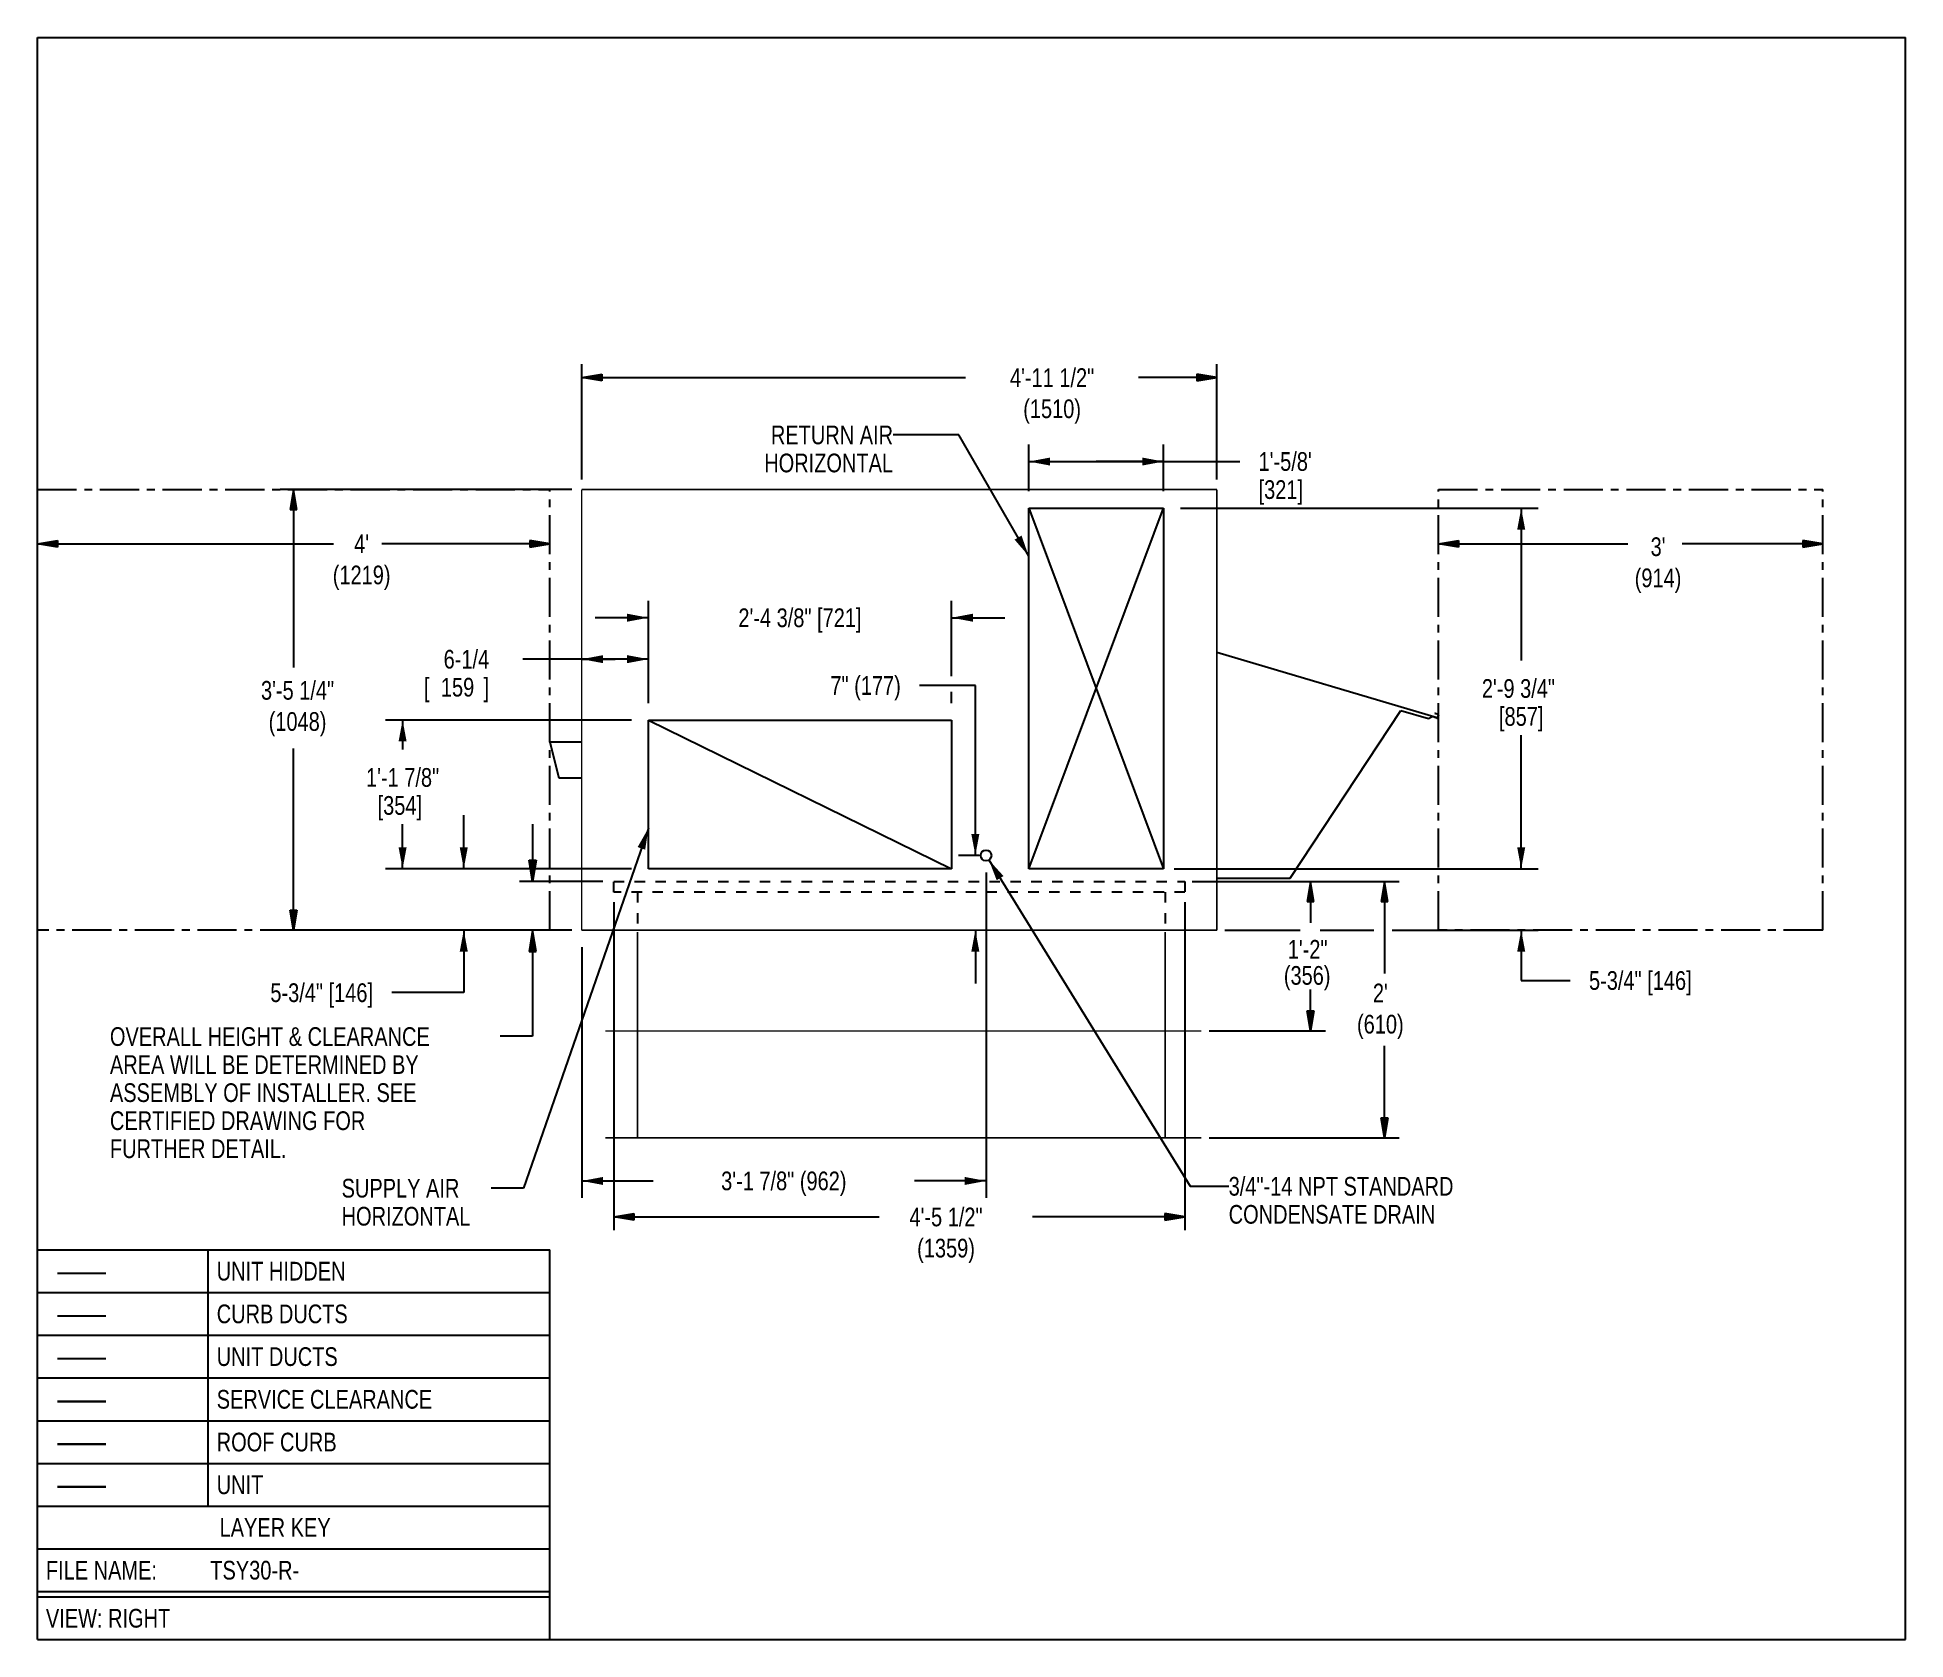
# Model space of a CAD drawing. Extents: x 0 to 175, y 0 to 150.
import ezdxf
from ezdxf.enums import TextEntityAlignment as Align

# ---------------------------------------------------------------- set-up
doc = ezdxf.new("R2010")
doc.units = 0
doc.header["$LTSCALE"] = 9.777778
doc.linetypes.add('CENTER', pattern=[0.6, 0.375, -0.075, 0.075, -0.075])
doc.linetypes.add('HIDDEN', pattern=[0.2, 0.1, -0.1])
doc.layers.get('0').update_dxf_attribs({"linetype": 'CONTINUOUS'})
for name, color, linetype in [('CURB-14', 6, 'CONTINUOUS'), ('CURB-14-DIM', 6, 'CONTINUOUS'), ('CURB-24', 6, 'CONTINUOUS'), ('CURB-24-DIM', 6, 'CONTINUOUS'), ('HOOD', 7, 'CONTINUOUS'), ('NOTES', 1, 'CONTINUOUS'), ('SERVCLEAR', 1, 'CONTINUOUS'), ('SERVCLRDIM', 1, 'CONTINUOUS'), ('UNIT-DIM', 7, 'CONTINUOUS'), ('UNIT-DUCTS', 2, 'CONTINUOUS'), ('UNIT-SOL', 7, 'CONTINUOUS'), ('UNITDUCTDIM', 2, 'CONTINUOUS')]:
    doc.layers.add(name, color=color, linetype=linetype)
doc.styles.get("Standard").update_dxf_attribs({"font": 'txt', "width": 0.8})
doc.styles.add('TEXTSTYLE_2', font='txt', dxfattribs={"width": 8})
doc.dimstyles.get("Standard").update_dxf_attribs({"dimtxt": 0.18, "dimasz": 0.18, "dimexe": 0.18, "dimexo": 0.0625, "dimgap": 0.09, "dimtad": 0, "dimtih": 1, "dimtoh": 1, "dimzin": 0, "dimcen": 0.09, "dimazin": 3, "dimtfac": 1, "dimtofl": 0, "dimtmove": 0, "dimatfit": 3})

# ---------------------------------------------------------------- blocks, each defined once
blk = doc.blocks.new('_FILLED')
at = {"color": 0, "linetype": 'ByBlock'}
blk.add_solid([(0, 0), (-1, 0.1875), (-1, -0.1875)], dxfattribs=at)
blk = doc.blocks.new('*D1')
at = {"layer": 'UNIT-DIM', "color": 7, "linetype": 'CONTINUOUS'}
for p, q in [((88.86, 71.83), (88.86, 42.07)), ((50.99, 64.83), (50.99, 42.07)), ((50.99, 42.94), (57.67, 42.94)), ((50.99, 42.07), (50.99, 41.35)), ((88.86, 42.94), (82.17, 42.94)), ((88.86, 42.07), (88.86, 41.35))]:
    blk.add_line(p, q, dxfattribs=at)
at = {"layer": 'UNIT-DIM', "color": 7, "linetype": 'CONTINUOUS', "xscale": 2, "yscale": 2, "zscale": 2, "rotation": 180}
blk.add_blockref('_FILLED', (50.99, 42.94), dxfattribs=at)
at = {"layer": 'UNIT-DIM', "color": 7, "linetype": 'CONTINUOUS', "xscale": 2, "yscale": 2, "zscale": 2}
blk.add_blockref('_FILLED', (88.86, 42.94), dxfattribs=at)
at = {"layer": 'UNIT-DIM', "color": 7, "linetype": 'CONTINUOUS', "width": 0.8}
blk.add_text('3\'-1 7/8" (962)', height=1.75, dxfattribs=at).set_placement((69.92, 42.07), align=Align.CENTER)
blk = doc.blocks.new('*D2')
at = {"layer": 'UNIT-DIM', "color": 7, "linetype": 'CONTINUOUS'}
for p, q in [((87.86, 89.33), (82.63, 89.33)), ((87.86, 73.42), (87.86, 89.33)), ((88.24, 73.42), (86.27, 73.42)), ((87.86, 66.42), (87.86, 61.42))]:
    blk.add_line(p, q, dxfattribs=at)
at = {"layer": 'UNIT-DIM', "color": 7, "linetype": 'CONTINUOUS', "xscale": 2, "yscale": 2, "zscale": 2}
for p, rotation in [((87.86, 73.42), 270), ((87.86, 66.42), 90)]:
    blk.add_blockref('_FILLED', p, dxfattribs=dict(at, rotation=rotation))
at = {"layer": 'UNIT-DIM', "color": 7, "linetype": 'CONTINUOUS', "width": 0.8}
blk.add_text('7" (177)', height=1.75, dxfattribs=at).set_placement((80.88, 88.45), align=Align.RIGHT)
blk = doc.blocks.new('*D3')
at = {"layer": 'UNITDUCTDIM', "color": 2, "linetype": 'CONTINUOUS'}
for p, q in [((92.86, 109.42), (92.86, 111.88)), ((92.86, 110.29), (99.18, 110.29)), ((105.49, 110.29), (99.18, 110.29)), ((99.18, 110.29), (112.64, 110.29)), ((105.49, 109.42), (105.49, 111.88)), ((92.86, 107.51), (92.86, 109.42)), ((105.49, 107.51), (105.49, 109.42))]:
    blk.add_line(p, q, dxfattribs=at)
at = {"layer": 'UNITDUCTDIM', "color": 2, "linetype": 'CONTINUOUS', "xscale": 2, "yscale": 2, "zscale": 2, "rotation": 180}
blk.add_blockref('_FILLED', (92.86, 110.29), dxfattribs=at)
at = {"layer": 'UNITDUCTDIM', "color": 2, "linetype": 'CONTINUOUS', "xscale": 2, "yscale": 2, "zscale": 2}
blk.add_blockref('_FILLED', (105.49, 110.29), dxfattribs=at)
at = {"layer": 'UNITDUCTDIM', "color": 2, "linetype": 'CONTINUOUS', "width": 0.8}
for s, p in [("1'-5/8'", (114.39, 109.42)), ('[321]', (114.39, 106.79))]:
    blk.add_text(s, height=1.75, dxfattribs=at).set_placement(p)
blk = doc.blocks.new('*D4')
at = {"layer": 'UNITDUCTDIM', "color": 2, "linetype": 'CONTINUOUS'}
for p, q in [((107.08, 105.92), (131.99, 105.92)), ((131.99, 105.92), (140.58, 105.92)), ((138.99, 105.92), (138.99, 91.67)), ((138.99, 72.17), (138.99, 84.67)), ((106.48, 72.17), (131.99, 72.17)), ((131.99, 72.17), (140.58, 72.17))]:
    blk.add_line(p, q, dxfattribs=at)
at = {"layer": 'UNITDUCTDIM', "color": 2, "linetype": 'CONTINUOUS', "xscale": 2, "yscale": 2, "zscale": 2}
for p, rotation in [((138.99, 105.92), 90), ((138.99, 72.17), 269.9999999719)]:
    blk.add_blockref('_FILLED', p, dxfattribs=dict(at, rotation=rotation))
at = {"layer": 'UNITDUCTDIM', "color": 2, "linetype": 'CONTINUOUS', "width": 0.8}
for s, p in [('2\'-9 3/4" ', (138.99, 88.17)), ('[857]', (138.99, 85.55))]:
    blk.add_text(s, height=1.75, dxfattribs=at).set_placement(p, align=Align.CENTER)
blk = doc.blocks.new('*D5')
at = {"layer": 'UNITDUCTDIM', "color": 2, "linetype": 'CONTINUOUS'}
for p, q in [((57.24, 94.79), (57.24, 97.26)), ((85.63, 94.79), (85.63, 97.26)), ((57.24, 95.67), (52.24, 95.67)), ((57.24, 87.68), (57.24, 94.79)), ((85.63, 95.67), (90.63, 95.67)), ((85.63, 90.19), (85.63, 94.79)), ((85.63, 87.68), (85.63, 88.74))]:
    blk.add_line(p, q, dxfattribs=at)
at = {"layer": 'UNITDUCTDIM', "color": 2, "linetype": 'CONTINUOUS', "xscale": 2, "yscale": 2, "zscale": 2}
for p, rotation in [((57.24, 95.67), 359.9999999998999), ((85.63, 95.67), 179.9999999999)]:
    blk.add_blockref('_FILLED', p, dxfattribs=dict(at, rotation=rotation))
at = {"layer": 'UNITDUCTDIM', "color": 2, "linetype": 'CONTINUOUS', "width": 0.8}
blk.add_text('2\'-4 3/8" [721]', height=1.75, dxfattribs=at).set_placement((71.43, 94.79), align=Align.CENTER)
blk = doc.blocks.new('*D6')
at = {"layer": 'UNITDUCTDIM', "color": 2, "linetype": 'CONTINUOUS'}
for p, q in [((138.99, 72.17), (138.99, 77.17)), ((107.08, 72.17), (140.58, 72.17)), ((111.24, 66.42), (118.28, 66.42)), ((120.17, 66.42), (125.2, 66.42)), ((126.91, 66.42), (140.58, 66.42)), ((138.99, 66.42), (138.99, 61.71)), ((138.99, 61.71), (143.59, 61.71))]:
    blk.add_line(p, q, dxfattribs=at)
at = {"layer": 'UNITDUCTDIM', "color": 2, "linetype": 'CONTINUOUS', "xscale": 2, "yscale": 2, "zscale": 2}
for p, rotation in [((138.99, 72.17), 270), ((138.99, 66.42), 90)]:
    blk.add_blockref('_FILLED', p, dxfattribs=dict(at, rotation=rotation))
at = {"layer": 'UNITDUCTDIM', "color": 2, "linetype": 'CONTINUOUS', "width": 0.8}
blk.add_text('5-3/4" [146] ', height=1.75, dxfattribs=at).set_placement((145.34, 60.83))
blk = doc.blocks.new('*D7')
at = {"layer": 'UNITDUCTDIM', "color": 2, "linetype": 'CONTINUOUS'}
for p, q in [((55.65, 86.09), (32.62, 86.09)), ((34.21, 86.09), (34.21, 83.34)), ((34.21, 72.17), (34.21, 76.34)), ((55.65, 72.17), (32.62, 72.17))]:
    blk.add_line(p, q, dxfattribs=at)
at = {"layer": 'UNITDUCTDIM', "color": 2, "linetype": 'CONTINUOUS', "xscale": 2, "yscale": 2, "zscale": 2}
for p, rotation in [((34.21, 86.09), 89.9999999532), ((34.21, 72.17), 270)]:
    blk.add_blockref('_FILLED', p, dxfattribs=dict(at, rotation=rotation))
at = {"layer": 'UNITDUCTDIM', "color": 2, "linetype": 'CONTINUOUS', "width": 0.8}
for s, p in [('1\'-1 7/8"', (34.21, 79.84)), ('[354] ', (34.21, 77.22))]:
    blk.add_text(s, height=1.75, dxfattribs=at).set_placement(p, align=Align.CENTER)
blk = doc.blocks.new('*D8')
at = {"layer": 'UNITDUCTDIM', "color": 2, "linetype": 'CONTINUOUS'}
for p, q in [((39.94, 72.17), (39.94, 77.17)), ((55.65, 72.17), (38.35, 72.17)), ((49.93, 66.42), (38.35, 66.42)), ((39.94, 66.42), (39.94, 60.57)), ((39.94, 60.57), (33.19, 60.57))]:
    blk.add_line(p, q, dxfattribs=at)
at = {"layer": 'UNITDUCTDIM', "color": 2, "linetype": 'CONTINUOUS', "xscale": 2, "yscale": 2, "zscale": 2}
for p, rotation in [((39.94, 72.17), 270), ((39.94, 66.42), 90)]:
    blk.add_blockref('_FILLED', p, dxfattribs=dict(at, rotation=rotation))
at = {"layer": 'UNITDUCTDIM', "color": 2, "linetype": 'CONTINUOUS', "width": 0.8}
blk.add_text('5-3/4" [146]', height=1.75, dxfattribs=at).set_placement((31.44, 59.69), align=Align.RIGHT)
blk = doc.blocks.new('*D9')
at = {"layer": 'UNITDUCTDIM', "color": 2, "linetype": 'CONTINUOUS'}
for p, q in [((57.24, 87.68), (57.24, 93.38)), ((54.11, 91.79), (45.47, 91.79)), ((50.99, 91.79), (54.11, 91.79)), ((57.24, 91.79), (54.11, 91.79))]:
    blk.add_line(p, q, dxfattribs=at)
at = {"layer": 'UNITDUCTDIM', "color": 2, "linetype": 'CONTINUOUS', "xscale": 2, "yscale": 2, "zscale": 2}
for p, rotation in [((50.99, 91.79), 179.9999999908), ((57.24, 91.79), 359.9999999908)]:
    blk.add_blockref('_FILLED', p, dxfattribs=dict(at, rotation=rotation))
at = {"layer": 'UNITDUCTDIM', "color": 2, "linetype": 'CONTINUOUS', "width": 0.8}
for s, p in [('6-1/4', (42.32, 90.91)), ('[', (36.72, 88.29)), ('159', (40.92, 88.29)), (']', (42.32, 88.29))]:
    blk.add_text(s, height=1.75, dxfattribs=at).set_placement(p, align=Align.RIGHT)

msp = doc.modelspace()

# ---------------------------------------------------------------- linework, layer by layer
at = {"color": 7, "linetype": 'CONTINUOUS'}
for p, q in [((0, 0), (0, 150)), ((0, 150), (175, 150)), ((175, 0), (175, 150)), ((0, 0), (175, 0))]:
    msp.add_line(p, q, dxfattribs=at)
at = {"layer": 'CURB-14', "color": 8, "linetype": 'HIDDEN'}
for p, q in [((53.987, 69.979), (53.987, 70.979)), ((53.987, 70.979), (107.487, 70.979)), ((107.487, 70.979), (107.487, 69.979)), ((107.487, 69.979), (53.987, 69.979)), ((56.206, 69.979), (56.206, 66.573)), ((105.644, 69.979), (105.644, 66.573))]:
    msp.add_line(p, q, dxfattribs=at)
at = {"layer": 'CURB-14', "color": 6, "linetype": 'CONTINUOUS', "const_width": 0.15}
for points in [[(56.206, 66.261), (56.206, 56.979)], [(105.644, 66.261), (105.644, 56.979)], [(53.206, 56.979), (109.019, 56.979)]]:
    msp.add_lwpolyline(points, dxfattribs=at)
at = {"layer": 'CURB-14-DIM', "color": 6, "linetype": 'CONTINUOUS'}
for p, q in [((108.158, 70.979), (120.644, 70.979)), ((119.26, 70.979), (118.947, 69.104)), ((119.26, 70.979), (119.26, 67.106)), ((119.572, 69.104), (119.26, 70.979)), ((53.987, 69.041), (53.987, 38.319)), ((107.487, 69.041), (107.487, 38.319)), ((118.947, 69.104), (119.572, 69.104)), ((119.26, 57.876), (119.26, 60.851)), ((118.947, 58.854), (119.572, 58.854)), ((119.26, 56.979), (118.947, 58.854)), ((119.572, 58.854), (119.26, 56.979)), ((109.766, 56.979), (120.644, 56.979)), ((53.987, 39.569), (55.862, 39.882)), ((55.862, 39.257), (53.987, 39.569)), ((53.987, 39.569), (78.853, 39.569)), ((55.862, 39.882), (55.862, 39.257)), ((107.487, 39.569), (93.218, 39.569)), ((107.487, 39.569), (105.612, 39.882)), ((105.612, 39.882), (105.612, 39.257)), ((105.612, 39.257), (107.487, 39.569))]:
    msp.add_line(p, q, dxfattribs=at)
for points in [[(119.572, 69.104), (118.947, 69.104), (119.26, 70.979)], [(119.572, 58.854), (119.26, 56.979), (118.947, 58.854)], [(55.862, 39.257), (53.987, 39.569), (55.862, 39.882)], [(105.612, 39.257), (105.612, 39.882), (107.487, 39.569)]]:
    msp.add_solid(points, dxfattribs=at)
at = {"layer": 'CURB-24', "color": 8, "linetype": 'HIDDEN'}
for p, q in [((53.987, 69.979), (53.987, 70.979)), ((53.987, 70.979), (107.487, 70.979)), ((107.487, 70.979), (107.487, 69.979)), ((107.487, 69.979), (53.987, 69.979)), ((56.206, 69.979), (56.206, 66.416)), ((105.644, 69.979), (105.644, 66.416))]:
    msp.add_line(p, q, dxfattribs=at)
at = {"layer": 'CURB-24', "color": 6, "linetype": 'CONTINUOUS', "const_width": 0.15}
for points in [[(56.206, 66.261), (56.206, 46.979)], [(105.644, 66.261), (105.644, 46.979)], [(53.206, 46.979), (109.019, 46.979)]]:
    msp.add_lwpolyline(points, dxfattribs=at)
at = {"layer": 'CURB-24-DIM', "color": 6, "linetype": 'CONTINUOUS'}
for p, q in [((108.158, 70.979), (127.547, 70.979)), ((126.173, 70.979), (125.861, 69.104)), ((126.486, 69.104), (126.173, 70.979)), ((126.173, 70.348), (126.173, 62.373)), ((53.987, 69.041), (53.987, 38.319)), ((107.487, 69.041), (107.487, 38.319)), ((125.861, 69.104), (126.486, 69.104)), ((126.173, 47.609), (126.173, 55.584)), ((125.861, 48.854), (126.486, 48.854)), ((126.173, 46.979), (125.861, 48.854)), ((126.486, 48.854), (126.173, 46.979)), ((109.766, 46.979), (127.547, 46.979)), ((53.987, 39.569), (55.862, 39.882)), ((55.862, 39.257), (53.987, 39.569)), ((55.862, 39.882), (55.862, 39.257)), ((56.237, 39.569), (78.853, 39.569)), ((105.612, 39.569), (93.218, 39.569)), ((107.487, 39.569), (105.612, 39.882)), ((105.612, 39.882), (105.612, 39.257)), ((105.612, 39.257), (107.487, 39.569))]:
    msp.add_line(p, q, dxfattribs=at)
for points in [[(126.486, 69.104), (125.861, 69.104), (126.173, 70.979)], [(126.486, 48.854), (126.173, 46.979), (125.861, 48.854)], [(55.862, 39.257), (53.987, 39.569), (55.862, 39.882)], [(105.612, 39.257), (105.612, 39.882), (107.487, 39.569)]]:
    msp.add_solid(points, dxfattribs=at)
at = {"layer": 'HOOD', "color": 7, "linetype": 'CONTINUOUS'}
for p, q in [((131.105, 86.302), (110.487, 92.416)), ((117.342, 71.302), (127.727, 86.987)), ((127.727, 86.987), (130.296, 86.225)), ((130.296, 86.225), (130.64, 86.412)), ((131.098, 86.276), (130.64, 86.412)), ((130.922, 86.72), (130.915, 86.694)), ((131.197, 86.611), (130.915, 86.694)), ((130.922, 86.72), (131.204, 86.636)), ((131.215, 86.578), (131.138, 86.319)), ((131.24, 86.57), (131.163, 86.312)), ((110.487, 71.302), (117.342, 71.302))]:
    msp.add_line(p, q, dxfattribs=at)
for centre, radius, start, end in [((131.113, 86.327), 0.0528, 253.48141, 343.48141), ((131.113, 86.327), 0.0264, 253.48141, 343.48141), ((131.189, 86.585), 0.0264, 343.48141, 73.48141), ((131.189, 86.585), 0.0528, 343.48141, 73.48141)]:
    msp.add_arc(centre, radius, start, end, dxfattribs=at)
at = {"layer": 'NOTES', "color": 1, "linetype": 'CONTINUOUS'}
for p, q in [((86.305, 112.783), (80.151, 112.783)), ((92.862, 101.437), (86.305, 112.783)), ((57.237, 75.963), (45.545, 42.262)), ((89.127, 72.992), (107.971, 42.44)), ((45.545, 42.262), (42.499, 42.262)), ((107.971, 42.44), (111.59, 42.44)), ((0, 0), (0, 36.494)), ((0, 36.494), (48, 36.494)), ((16, 12.498), (16, 36.494)), ((48, 0), (48, 36.494)), ((0, 32.495), (48, 32.495)), ((0, 28.496), (48, 28.496)), ((0, 24.496), (48, 24.496)), ((0, 20.497), (48, 20.497)), ((0, 16.497), (48, 16.497)), ((0, 12.498), (48, 12.498)), ((0, 8.499), (48, 8.499)), ((0, 4.499), (48, 4.499)), ((0, 3.999), (48, 3.999)), ((0, 0), (48, 0))]:
    msp.add_line(p, q, dxfattribs=at)
for points in [[(91.537, 102.981), (92.862, 101.437), (92.186, 103.356)], [(56.936, 73.951), (57.237, 75.963), (56.228, 74.197)], [(90.496, 71.486), (89.127, 72.992), (89.857, 71.093)]]:
    msp.add_solid(points, dxfattribs=at)
at = {"layer": 'SERVCLEAR', "color": 1, "linetype": 'CENTER'}
for p, q in [((0, 66.416), (0, 107.666)), ((0, 107.666), (48, 107.666)), ((48, 66.416), (48, 107.666)), ((131.24, 107.666), (167.24, 107.666)), ((131.24, 66.416), (131.24, 107.666)), ((167.24, 66.416), (167.24, 107.666)), ((48, 66.416), (0, 66.416)), ((167.24, 66.416), (131.24, 66.416))]:
    msp.add_line(p, q, dxfattribs=at)
at = {"layer": 'SERVCLRDIM', "color": 1, "linetype": 'CONTINUOUS'}
for p, q in [((0, 102.59), (1.875, 102.902)), ((1.875, 102.277), (0, 102.59)), ((0, 102.59), (27.729, 102.59)), ((1.875, 102.902), (1.875, 102.277)), ((48, 102.59), (32.271, 102.59)), ((46.125, 102.902), (46.125, 102.277)), ((48, 102.59), (46.125, 102.902)), ((46.125, 102.277), (48, 102.59)), ((131.24, 102.59), (133.115, 102.903)), ((131.24, 102.59), (148.99, 102.59)), ((133.115, 102.278), (131.24, 102.59)), ((133.115, 102.903), (133.115, 102.278)), ((167.24, 102.59), (154.066, 102.59)), ((167.24, 102.59), (165.365, 102.903)), ((165.365, 102.903), (165.365, 102.278)), ((165.365, 102.278), (167.24, 102.59)), ((46.387, 76.349), (46.387, 70.976)), ((46.387, 70.976), (46.054, 72.976)), ((46.054, 72.976), (46.721, 72.976)), ((46.721, 72.976), (46.387, 70.976)), ((52.976, 70.976), (45.146, 70.976)), ((46.387, 66.416), (46.054, 64.416)), ((46.387, 66.416), (46.387, 56.498)), ((46.721, 64.416), (46.387, 66.416)), ((46.054, 64.416), (46.721, 64.416)), ((46.387, 56.498), (43.343, 56.498))]:
    msp.add_line(p, q, dxfattribs=at)
for points in [[(1.875, 102.277), (0, 102.59), (1.875, 102.902)], [(46.125, 102.277), (46.125, 102.902), (48, 102.59)], [(133.115, 102.278), (131.24, 102.59), (133.115, 102.903)], [(165.365, 102.278), (165.365, 102.903), (167.24, 102.59)], [(46.721, 72.976), (46.387, 70.976), (46.054, 72.976)], [(46.721, 64.416), (46.054, 64.416), (46.387, 66.416)]]:
    msp.add_solid(points, dxfattribs=at)
at = {"layer": 'UNIT-DIM', "color": 7, "linetype": 'CONTINUOUS'}
for p, q in [((50.987, 108.604), (50.987, 119.393)), ((110.487, 108.604), (110.487, 119.393)), ((50.987, 118.147), (52.862, 118.46)), ((52.862, 117.835), (50.987, 118.147)), ((50.987, 118.147), (86.946, 118.147)), ((52.862, 118.46), (52.862, 117.835)), ((110.487, 118.147), (103.154, 118.147)), ((108.612, 118.46), (108.612, 117.835)), ((110.487, 118.147), (108.612, 118.46)), ((108.612, 117.835), (110.487, 118.147)), ((50.05, 107.666), (22.747, 107.666)), ((23.997, 107.666), (23.685, 105.791)), ((24.31, 105.791), (23.997, 107.666)), ((23.997, 107.589), (23.997, 91.02)), ((23.685, 105.791), (24.31, 105.791)), ((23.997, 66.793), (23.997, 83.424)), ((23.997, 66.416), (23.685, 68.291)), ((23.685, 68.291), (24.31, 68.291)), ((24.31, 68.291), (23.997, 66.416)), ((50.05, 66.416), (22.747, 66.416))]:
    msp.add_line(p, q, dxfattribs=at)
for points in [[(52.862, 117.835), (50.987, 118.147), (52.862, 118.46)], [(108.612, 117.835), (108.612, 118.46), (110.487, 118.147)], [(24.31, 105.791), (23.685, 105.791), (23.997, 107.666)], [(24.31, 68.291), (23.997, 66.416), (23.685, 68.291)]]:
    msp.add_solid(points, dxfattribs=at)
at = {"layer": 'UNIT-DUCTS', "color": 2, "linetype": 'CONTINUOUS'}
for p, q in [((92.862, 72.171), (92.862, 105.921)), ((92.862, 72.171), (105.491, 105.921)), ((92.862, 105.921), (105.491, 72.171)), ((92.862, 105.921), (105.491, 105.921)), ((105.491, 105.921), (105.491, 72.171)), ((57.237, 72.166), (57.237, 86.088)), ((57.237, 86.088), (85.626, 72.166)), ((57.237, 86.088), (85.626, 86.088)), ((85.626, 86.088), (85.626, 72.166)), ((85.626, 72.166), (57.237, 72.166)), ((105.491, 72.171), (92.862, 72.171))]:
    msp.add_line(p, q, dxfattribs=at)
at = {"layer": 'UNIT-SOL', "color": 7, "linetype": 'CONTINUOUS'}
for p, q in [((48, 84.008), (48.834, 80.689)), ((50.987, 84.008), (48, 84.008)), ((48.834, 80.689), (50.987, 80.689))]:
    msp.add_line(p, q, dxfattribs=at)
at = {"layer": 'UNIT-SOL', "color": 7, "linetype": 'CONTINUOUS', "const_width": 0.15}
for points in [[(50.987, 107.666), (50.987, 66.416)], [(110.487, 107.666), (50.987, 107.666)], [(110.487, 66.416), (110.487, 107.666)], [(50.987, 66.416), (110.487, 66.416)]]:
    msp.add_lwpolyline(points, dxfattribs=at)
at = {"layer": 'UNIT-SOL', "color": 7, "linetype": 'CONTINUOUS'}
msp.add_circle((88.862, 73.416), 0.5, dxfattribs=at)

# ---------------------------------------------------------------- texts
at = {"layer": 'CURB-14-DIM', "color": 6, "linetype": 'CONTINUOUS', "width": 0.8}
for s, p in [('1\'-2"', (118.986, 63.751)), ('(356)', (118.941, 61.307)), ('4\'-5 1/2"', (85.114, 38.694)), ('(1359)', (85.114, 35.778))]:
    msp.add_text(s, height=1.75, dxfattribs=at).set_placement(p, align=Align.CENTER)
at = {"layer": 'CURB-24-DIM', "color": 6, "linetype": 'CONTINUOUS', "width": 0.8}
for s, p in [("2'", (125.798, 59.659)), ('(610)', (125.798, 56.743)), ('4\'-5 1/2"', (85.114, 38.694)), ('(1359)', (85.114, 35.778))]:
    msp.add_text(s, height=1.75, dxfattribs=at).set_placement(p, align=Align.CENTER)
at = {"layer": 'NOTES', "color": 1, "linetype": 'CONTINUOUS', "width": 0.8}
for s, p in [('RETURN AIR', (80.151, 111.908)), ('HORIZONTAL', (80.151, 109.283))]:
    msp.add_text(s, height=1.75, dxfattribs=at).set_placement(p, align=Align.RIGHT)
for s, p in [('SUPPLY AIR', (28.499, 41.387)), ('3/4"-14 NPT STANDARD ', (111.59, 41.565)), ('HORIZONTAL', (28.499, 38.762)), ('CONDENSATE DRAIN', (111.59, 38.94)), ('UNIT HIDDEN', (16.8, 33.62)), ('CURB DUCTS', (16.8, 29.621)), ('UNIT DUCTS', (16.8, 25.621)), ('SERVICE CLEARANCE', (16.8, 21.622)), ('ROOF CURB', (16.8, 17.622)), ('UNIT', (16.8, 13.623)), ('LAYER KEY', (17.067, 9.624)), ('FILE NAME: ', (0.8, 5.624)), ('TSY30-R-', (16.2, 5.624)), ('VIEW: RIGHT', (0.8, 1.125))]:
    msp.add_text(s, height=1.75, dxfattribs=at).set_placement(p)
at = {"layer": 'NOTES', "color": 9, "linetype": 'CONTINUOUS', "style": 'TEXTSTYLE_2', "width": 8}
msp.add_text('-', height=1.75, dxfattribs=at).set_placement((1.03, 33.62))
at = {"layer": 'NOTES', "color": 5, "linetype": 'CONTINUOUS', "style": 'TEXTSTYLE_2', "width": 8}
msp.add_text('-', height=1.75, dxfattribs=at).set_placement((1.03, 29.621))
at = {"layer": 'NOTES', "color": 2, "linetype": 'CONTINUOUS', "style": 'TEXTSTYLE_2', "width": 8}
msp.add_text('-', height=1.75, dxfattribs=at).set_placement((1.03, 25.621))
at = {"layer": 'NOTES', "color": 1, "linetype": 'CONTINUOUS', "style": 'TEXTSTYLE_2', "width": 8}
msp.add_text('-', height=1.75, dxfattribs=at).set_placement((1.03, 21.622))
at = {"layer": 'NOTES', "color": 6, "linetype": 'CONTINUOUS', "style": 'TEXTSTYLE_2', "width": 8}
msp.add_text('-', height=1.75, dxfattribs=at).set_placement((1.03, 17.622))
at = {"layer": 'NOTES', "color": 7, "linetype": 'CONTINUOUS', "style": 'TEXTSTYLE_2', "width": 8}
msp.add_text('-', height=1.75, dxfattribs=at).set_placement((1.03, 13.623))
at = {"layer": 'SERVCLRDIM', "color": 1, "linetype": 'CONTINUOUS', "width": 0.8}
for s, p in [("4'", (30.375, 101.715)), ("3'", (151.809, 101.442)), ('(1219)', (30.375, 98.798)), ('(914)', (151.809, 98.525))]:
    msp.add_text(s, height=1.75, dxfattribs=at).set_placement(p, align=Align.CENTER)
for s, p in [('OVERALL HEIGHT & CLEARANCE', (6.797, 55.582)), ('AREA WILL BE DETERMINED BY', (6.797, 52.957)), ('ASSEMBLY OF INSTALLER. SEE', (6.797, 50.332)), ('CERTIFIED DRAWING FOR', (6.797, 47.707)), ('FURTHER DETAIL.', (6.797, 45.082))]:
    msp.add_text(s, height=1.75, dxfattribs=at).set_placement(p)
at = {"layer": 'UNIT-DIM', "color": 7, "linetype": 'CONTINUOUS', "width": 0.8}
for s, p in [('4\'-11 1/2"', (95.05, 117.272)), ('(1510)', (95.05, 114.356)), ('3\'-5 1/4"', (24.372, 87.995)), ('(1048)', (24.372, 85.079))]:
    msp.add_text(s, height=1.75, dxfattribs=at).set_placement(p, align=Align.CENTER)

# ---------------------------------------------------------------- dimensions: what is measured, and where the dimension line sits
at = {"layer": 'UNIT-DIM', "color": 7, "linetype": 'CONTINUOUS'}
dim = msp.add_linear_dim(base=(87.858, 73.416), p1=(50.987, 66.416), p2=(84.683, 73.416), angle=90, dimstyle='Standard', dxfattribs=at)
dim.commit()
dim.dimension.update_dxf_attribs({"geometry": '*D2', "text_midpoint": (75.278, 89.329), "dimtype": 128})
dim = msp.add_linear_dim(base=(88.862379587, 42.941849966), p1=(50.987379588, 66.416273542), p2=(88.862379587, 73.416273542), dimstyle='Standard', dxfattribs=at)
dim.commit()
dim.dimension.update_dxf_attribs({"geometry": '*D1', "text_midpoint": (69.924879588, 42.941849966), "dimtype": 128})
at = {"layer": 'UNITDUCTDIM', "color": 2, "linetype": 'CONTINUOUS'}
for base, p1, p2, picture, middle in [((105.491, 110.292), (92.862, 105.921), (105.491, 105.921), '*D3', (119.295, 108.979)), ((85.626, 95.669), (57.237, 86.088), (85.626, 86.088), '*D5', (71.431, 95.669))]:
    dim = msp.add_linear_dim(base=base, p1=p1, p2=p2, dimstyle='Standard', dxfattribs=at)
    dim.commit()
    dim.dimension.update_dxf_attribs({"geometry": picture, "text_midpoint": middle, "dimtype": 128})
for base, p1, p2, angle, picture, middle in [((50.987, 91.79), (57.237, 86.088), (50.987, 107.666), 180, '*D9', (38.822, 90.477)), ((138.989, 72.171), (105.491, 105.921), (104.895, 72.171), 270, '*D4', (138.989, 87.734)), ((34.205, 86.088), (57.237, 72.166), (57.237, 86.088), 90, '*D7', (34.205, 79.406)), ((39.939, 72.166), (51.514, 66.416), (57.237, 72.166), 90, '*D8', (23.038, 60.569)), ((138.9895, 72.1711), (109.649, 66.4163), (105.4913, 72.1711), 90, '*D6', (154.4395, 61.7085))]:
    dim = msp.add_linear_dim(base=base, p1=p1, p2=p2, angle=angle, dimstyle='Standard', dxfattribs=at)
    dim.commit()
    dim.dimension.update_dxf_attribs({"geometry": picture, "text_midpoint": middle, "dimtype": 128})

doc.saveas('drawing.dxf')
